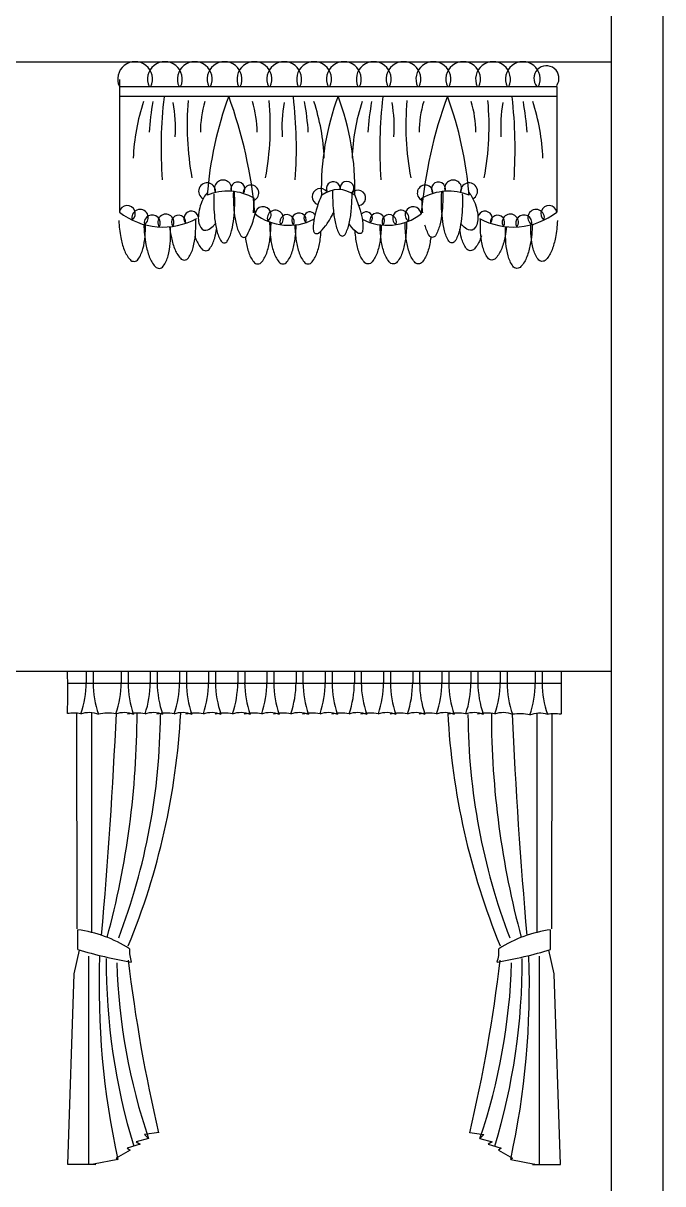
# Model space of a CAD drawing. Header units: inches. Extents: x 8.9 to 51.4, y 16 to 40.8.
# Drawn here: x 25.66 to 29.86, y 20.95 to 28.57 of the extents above; entities that cross this region are included whole.
import ezdxf

# ---------------------------------------------------------------- set-up
doc = ezdxf.new("R2010")
doc.units = ezdxf.units.IN
doc.header["$MEASUREMENT"] = 0
for name, color, linetype in [('02', 2, 'Continuous'), ('4', 4, 'Continuous'), ('kadrbm', 4, 'Continuous')]:
    doc.layers.add(name, color=color, linetype=linetype)

# ---------------------------------------------------------------- blocks, each defined once
blk = doc.blocks.new('kadrbm')
at = {"layer": 'kadrbm', "color": 4}
blk.add_lwpolyline([(0, 0), (0, 24.7972), (21, 24.7972), (21, 0), (0, 0)], close=True, dxfattribs=at)
blk.add_lwpolyline([(20.6631, 0.3257), (20.6631, 24.4603), (0.3369, 24.4603), (0.3369, 0.3257), (20.6631, 0.3257)], dxfattribs=at)

msp = doc.modelspace()

# ---------------------------------------------------------------- linework, layer by layer
at = {"layer": '02'}
for p, q in [((26.2937, 28.0914), (29.1652, 28.0914)), ((25.9527, 24.3179), (29.1927, 24.3179)), ((26.076, 24.3179), (26.076, 24.2419)), ((26.1212, 24.3179), (26.1212, 24.2419)), ((26.3056, 24.3179), (26.3056, 24.2419)), ((26.3509, 24.3179), (26.3509, 24.2419)), ((26.497, 24.3179), (26.497, 24.2419)), ((26.5422, 24.3179), (26.5422, 24.2419)), ((26.6883, 24.3179), (26.6883, 24.2419)), ((26.7336, 24.3179), (26.7336, 24.2419)), ((26.8797, 24.3179), (26.8797, 24.2419)), ((26.9249, 24.3179), (26.9249, 24.2419)), ((27.071, 24.3179), (27.071, 24.2419)), ((27.1163, 24.3179), (27.1163, 24.2419)), ((27.2624, 24.3179), (27.2624, 24.2419)), ((27.3076, 24.3179), (27.3076, 24.2419)), ((27.4537, 24.3179), (27.4537, 24.2419)), ((27.499, 24.3179), (27.499, 24.2419)), ((27.6451, 24.3179), (27.6451, 24.2419)), ((27.6903, 24.3179), (27.6903, 24.2419)), ((27.8364, 24.3179), (27.8364, 24.2419)), ((27.8817, 24.3179), (27.8817, 24.2419)), ((28.0278, 24.3179), (28.0278, 24.2419)), ((28.073, 24.3179), (28.073, 24.2419)), ((28.2191, 24.3179), (28.2191, 24.2419)), ((28.2644, 24.3179), (28.2644, 24.2419)), ((28.4105, 24.3179), (28.4105, 24.2419)), ((28.4557, 24.3179), (28.4557, 24.2419)), ((28.6018, 24.3179), (28.6018, 24.2419)), ((28.6471, 24.3179), (28.6471, 24.2419)), ((28.7932, 24.3179), (28.7932, 24.2419)), ((28.8384, 24.3179), (28.8384, 24.2419)), ((29.0241, 24.314), (29.0241, 24.2381)), ((29.0694, 24.314), (29.0694, 24.2381)), ((29.1927, 24.3179), (29.1926, 24.0346)), ((25.9527, 24.238), (29.1905, 24.238)), ((26.0131, 24.0405), (26.0154, 22.6263)), ((26.1105, 24.0463), (26.1105, 22.6032)), ((29.035, 24.0425), (29.035, 22.6032)), ((29.1324, 24.0405), (29.1301, 22.6263)), ((26.0211, 22.4895), (26.0211, 22.6193)), ((29.1244, 22.4895), (29.1244, 22.6193)), ((25.9973, 22.3303), (26.0322, 22.4862)), ((29.1482, 22.3303), (29.1133, 22.4862)), ((26.0937, 21.0812), (26.0937, 22.4461)), ((29.0518, 21.0812), (29.0518, 22.4461)), ((25.9559, 21.0779), (25.9973, 22.3303)), ((29.1896, 21.0779), (29.1482, 22.3303)), ((26.5518, 21.2877), (26.4598, 21.2752)), ((26.4598, 21.2752), (26.4855, 21.2503)), ((28.5937, 21.2877), (28.6857, 21.2752)), ((28.6857, 21.2752), (28.66, 21.2503)), ((26.4303, 21.212), (26.3458, 21.1852)), ((26.3458, 21.1852), (26.3641, 21.1737)), ((26.4855, 21.2503), (26.4046, 21.2273)), ((26.4046, 21.2273), (26.4303, 21.212)), ((28.66, 21.2503), (28.7409, 21.2273)), ((28.7409, 21.2273), (28.7152, 21.212)), ((28.7152, 21.212), (28.7997, 21.1852)), ((28.7997, 21.1852), (28.7813, 21.1737)), ((26.2832, 21.1124), (26.1251, 21.0817)), ((26.3641, 21.1737), (26.2722, 21.12)), ((26.2722, 21.12), (26.2832, 21.1124)), ((28.7813, 21.1737), (28.8733, 21.12)), ((28.8733, 21.12), (28.8623, 21.1124)), ((28.8623, 21.1124), (29.0204, 21.0817)), ((26.1398, 21.0779), (25.9559, 21.0779)), ((26.1251, 21.0817), (26.1398, 21.0779)), ((29.0204, 21.0817), (29.0057, 21.0779)), ((29.0057, 21.0779), (29.1896, 21.0779))]:
    msp.add_line(p, q, dxfattribs=at)
for points in [[(26.8715, 27.459, 0.054423), (26.8486, 27.4267, 0.099871), (26.8131, 27.3149)], [(26.9144, 27.4503, 0.036647), (26.9192, 27.2897)], [(26.9192, 27.2897, 0.035502), (26.9335, 27.2085, 0.074712), (26.9624, 27.1392, 0.564127), (27.0019, 27.1392, 0.074712), (27.0308, 27.2085, 0.035502), (27.0451, 27.2897, 0.039586), (27.0493, 27.4631, 0.035502)], [(27.0421, 27.466, 0.031865), (27.0476, 27.3264)], [(27.6206, 27.4418, 0.025749), (27.5855, 27.3445)], [(27.6984, 27.3406, 0.032189), (27.7118, 27.2566, 0.069321), (27.7392, 27.184, 0.594053), (27.7752, 27.184, 0.069321), (27.8026, 27.2566, 0.032189), (27.8159, 27.3406, 0.022425), (27.8214, 27.4534, 0.023298)], [(27.8383, 27.4418, -0.025749), (27.8733, 27.3445, -0.034587), (27.8897, 27.273, -0.073265), (27.8903, 27.2061, -0.572213), (27.8589, 27.193, -0.073265), (27.8119, 27.2406, -0.007973), (27.8021, 27.2544, -0.025129)], [(28.4171, 27.4395, -0.025832), (28.4113, 27.3264, -0.035502), (28.397, 27.2452, -0.074712), (28.3681, 27.1758, -0.564127), (28.3285, 27.1758, -0.074712), (28.2997, 27.2452, -0.035502)], [(28.5445, 27.4503, -0.036647), (28.5397, 27.2897, -0.035502), (28.5254, 27.2085, -0.074712), (28.4965, 27.1392, -0.564127), (28.4569, 27.1392, -0.074712), (28.4281, 27.2085, -0.035502), (28.4138, 27.2897, -0.039586), (28.4096, 27.4631, -0.035502)], [(28.4168, 27.466, -0.006028), (28.4171, 27.4395, -0.025832)], [(28.5874, 27.459, -0.054423), (28.6103, 27.4267, -0.049812)], [(27.1735, 27.3264, 0.021812), (27.1792, 27.4219, 0.025832)], [(28.2854, 27.3264, -0.021812), (28.2797, 27.4219, -0.025832)], [(28.6103, 27.4267, -0.099871), (28.6458, 27.3149, -0.063629), (28.6449, 27.2687, -0.103571), (28.6302, 27.2286, -0.36771), (28.5849, 27.2142, -0.103571), (28.5498, 27.2384, -0.031315), (28.5352, 27.2559, -0.049812)], [(26.2897, 27.2746, 0.032979), (26.3029, 27.1634, 0.044537), (26.3253, 27.0835, 0.087271), (26.3639, 27.0187, 0.490908), (26.417, 27.0215, 0.087271), (26.4486, 27.09, 0.044537), (26.4625, 27.1718, 0.022017), (26.4651, 27.2466, 0.032979)], [(26.6239, 27.2345, 0.018422), (26.6331, 27.1726, 0.044537), (26.6555, 27.0927, 0.087271), (26.6941, 27.0279, 0.490908), (26.7472, 27.0307, 0.087271), (26.7787, 27.0992, 0.044537), (26.7926, 27.181, 0.030833), (26.7945, 27.2857, 0.032979)], [(26.8131, 27.3149, 0.063629), (26.8139, 27.2687, 0.103571), (26.8286, 27.2286, 0.36771), (26.874, 27.2142, 0.103571), (26.9091, 27.2384, 0.031315), (26.9237, 27.2559, 0.049812)], [(27.0476, 27.3264, 0.035502), (27.0619, 27.2452, 0.074712), (27.0908, 27.1758, 0.564127), (27.1304, 27.1758, 0.077214), (27.1869, 27.3307)], [(27.5855, 27.3445, 0.034587), (27.5692, 27.273, 0.073265), (27.5686, 27.2061, 0.572213), (27.6, 27.193, 0.073265), (27.647, 27.2406, 0.034587), (27.6862, 27.3026, 0.007241), (27.6997, 27.3284, 0.02184)], [(28.835, 27.2345, -0.018422), (28.8258, 27.1726, -0.044537), (28.8034, 27.0927, -0.087271), (28.7648, 27.0279, -0.490908), (28.7117, 27.0307, -0.087271), (28.6802, 27.0992, -0.044537), (28.6662, 27.181, -0.030833), (28.6644, 27.2857, -0.032979)], [(29.1692, 27.2746, -0.032979), (29.156, 27.1634, -0.044537), (29.1336, 27.0835, -0.087271), (29.095, 27.0187, -0.490908), (29.0419, 27.0215, -0.087271), (29.0103, 27.09, -0.044537), (28.9964, 27.1718, -0.022017), (28.9938, 27.2466, -0.032979)], [(26.454, 27.2496, 0.039097), (26.468, 27.1176)], [(26.468, 27.1176, 0.044537), (26.4904, 27.0377, 0.087271), (26.529, 26.9729, 0.490908), (26.5821, 26.9757, 0.087271), (26.6136, 27.0442, 0.044537), (26.6276, 27.126, 0.03212), (26.6292, 27.2351, 0.032979)], [(26.7889, 27.1743, 0.011649), (26.7961, 27.1538, 0.087271), (26.8347, 27.089, 0.490908), (26.8878, 27.0918, 0.087271), (26.9194, 27.1603, 0.03231), (26.9309, 27.2194, 0.030833)], [(27.1208, 27.1671, 0.004161), (27.1225, 27.1528, 0.044139), (27.1407, 27.0711, 0.086784), (27.1758, 27.0037, 0.493901), (27.2288, 27.0037, 0.086784), (27.2639, 27.0711, 0.044139), (27.2821, 27.1528, 0.031951), (27.2894, 27.263, 0.032655)], [(27.2802, 27.2662, 0.032879), (27.2876, 27.1528)], [(27.2876, 27.1528, 0.044139), (27.3058, 27.0711, 0.086784), (27.3409, 27.0037, 0.493901), (27.3939, 27.0037, 0.086784), (27.429, 27.0711, 0.044139), (27.4471, 27.1528, 0.027386), (27.4543, 27.2472, 0.032655)], [(27.4456, 27.2462, 0.027079), (27.4527, 27.1528, 0.044139), (27.4709, 27.0711, 0.086784), (27.506, 27.0037, 0.493901), (27.559, 27.0037, 0.086784), (27.5941, 27.0711, 0.044139), (27.6122, 27.1528, 0.01596), (27.6177, 27.2077, 0.01343)], [(28.0133, 27.2462, -0.027079), (28.0062, 27.1528, -0.044139), (27.988, 27.0711, -0.086784), (27.9529, 27.0037, -0.493901), (27.8999, 27.0037, -0.086784), (27.8648, 27.0711, -0.044139), (27.8467, 27.1528, -0.01596), (27.8412, 27.2077, -0.01343)], [(28.1786, 27.2662, -0.032879), (28.1713, 27.1528, -0.044139), (28.1531, 27.0711, -0.086784), (28.118, 27.0037, -0.493901), (28.065, 27.0037, -0.086784), (28.0299, 27.0711, -0.044139), (28.0117, 27.1528, -0.027386), (28.0046, 27.2472, -0.032655)], [(28.3381, 27.1671, -0.004161), (28.3364, 27.1528, -0.044139), (28.3182, 27.0711, -0.086784), (28.2831, 27.0037, -0.493901), (28.2301, 27.0037, -0.086784), (28.195, 27.0711, -0.044139), (28.1768, 27.1528, -0.031951), (28.1695, 27.263, -0.032655)], [(28.67, 27.1743, -0.011649), (28.6627, 27.1538, -0.087271), (28.6242, 27.089, -0.490908), (28.5711, 27.0918, -0.087271), (28.5395, 27.1603, -0.03231), (28.528, 27.2194, -0.030833)], [(29.0049, 27.2496, -0.039097), (28.9909, 27.1176, -0.044537), (28.9685, 27.0377, -0.087271), (28.9299, 26.9729, -0.490908), (28.8768, 26.9757, -0.087271), (28.8452, 27.0442, -0.044537), (28.8313, 27.126, -0.03212), (28.8297, 27.2351, -0.032979)]]:
    msp.add_lwpolyline(points, format="xyb", dxfattribs=at)
for centre, radius, start, end in [((26.397, 28.2036), 0.1143, 334.68873, 205.31127), ((26.5928, 28.2036), 0.1143, 334.68873, 205.31127), ((26.7886, 28.2036), 0.1143, 334.68873, 205.31127), ((26.9844, 28.2036), 0.1143, 334.68873, 205.31127), ((27.1802, 28.2036), 0.1143, 334.68873, 205.31127), ((27.3759, 28.2036), 0.1143, 334.68873, 205.31127), ((27.5717, 28.2036), 0.1143, 334.68873, 205.31127), ((27.7675, 28.2036), 0.1143, 334.68873, 205.31127), ((27.9633, 28.2036), 0.1143, 334.68873, 205.31127), ((28.1591, 28.2036), 0.1143, 334.68873, 205.31127), ((28.3549, 28.2036), 0.1143, 334.68873, 205.31127), ((28.5507, 28.2036), 0.1143, 334.68873, 205.31127), ((28.7464, 28.2036), 0.1143, 334.68873, 205.31127), ((28.9422, 28.2036), 0.1143, 334.68873, 205.31127), ((29.0969, 28.2086), 0.0823, 325.97951, 220.86717), ((27.7211, 27.6352), 1.337, 161.62705, 177.90513), ((28.3993, 27.7255), 1.9147, 170.04173, 176.11976), ((29.5427, 27.7487), 2.9752, 173.46877, 183.95356), ((25.6948, 27.8856), 0.9673, 356.38004, 9.81532), ((28.5929, 27.8978), 1.8545, 174.89788, 190.6268), ((27.5065, 27.8548), 0.6812, 162.76901, 179.9798), ((29.2697, 27.2595), 2.4065, 159.77586, 175.67439), ((24.1784, 27.0525), 3.0176, 5.06014, 20.13904), ((26.5167, 27.8548), 0.6812, 0.0202, 17.23099), ((25.4302, 27.8978), 1.8545, 349.3732, 5.10212), ((28.3283, 27.8856), 0.9673, 170.18468, 183.61996), ((24.4804, 27.7487), 2.9752, 356.04644, 6.53123), ((25.6238, 27.7255), 1.9147, 3.88024, 9.95827), ((26.302, 27.6352), 1.337, 2.09487, 18.37295), ((29.3485, 27.4846), 1.7291, 159.45437, 181.43228), ((26.1104, 27.4846), 1.7291, 358.56772, 20.54563), ((29.1569, 27.6352), 1.337, 161.62705, 177.90513), ((29.8351, 27.7255), 1.9147, 170.04173, 176.11976), ((30.9785, 27.7487), 2.9752, 173.46877, 183.95356), ((27.1306, 27.8856), 0.9673, 356.38004, 9.81532), ((30.0287, 27.8978), 1.8545, 174.89788, 190.6268), ((28.9422, 27.8548), 0.6812, 162.76901, 179.9798), ((31.2804, 27.0525), 3.0176, 159.86096, 174.93986), ((26.1891, 27.2595), 2.4065, 4.32561, 20.22414), ((27.9524, 27.8548), 0.6812, 0.0202, 17.23099), ((26.866, 27.8978), 1.8545, 349.3732, 5.10212), ((29.7641, 27.8856), 0.9673, 170.18468, 183.61996), ((25.9161, 27.7487), 2.9752, 356.04644, 6.53123), ((27.0596, 27.7255), 1.9147, 3.88024, 9.95827), ((27.7378, 27.6352), 1.337, 2.09487, 18.37295), ((26.8697, 27.4675), 0.0555, 350.73203, 242.58219), ((26.974, 27.4851), 0.0562, 341.4633, 208.16375), ((27.071, 27.4822), 0.0463, 320.72073, 198.89502), ((27.1581, 27.4565), 0.0514, 294.00435, 184.00868), ((27.6978, 27.4843), 0.0456, 352.09512, 207.02406), ((27.7877, 27.4868), 0.0456, 314.65354, 191.07118), ((28.3008, 27.4565), 0.0514, 355.99132, 245.99565), ((28.3879, 27.4822), 0.0463, 341.10498, 219.27927), ((28.4849, 27.4851), 0.0562, 331.83625, 198.5367), ((28.5892, 27.4675), 0.0555, 297.41781, 189.26797), ((27.6136, 27.4317), 0.054, 36.30634, 252.17964), ((27.86, 27.4244), 0.0502, 274.31233, 143.29772), ((26.3456, 27.3204), 0.053, 307.55939, 168.51299), ((27.2368, 27.3138), 0.0527, 305.84009, 174.77327), ((28.2221, 27.3138), 0.0527, 5.22673, 234.15991), ((29.1133, 27.3204), 0.053, 11.48701, 232.44061), ((26.4294, 27.2943), 0.054, 301.79036, 197.21599), ((26.5098, 27.259), 0.053, 330.50559, 191.44696), ((26.5989, 27.2643), 0.0533, 329.10911, 216.20839), ((26.683, 27.2637), 0.0467, 352.33672, 214.81191), ((26.7654, 27.2887), 0.0478, 12.65907, 220.82813), ((27.3175, 27.2896), 0.0532, 308.77551, 200.40381), ((27.3942, 27.2669), 0.0472, 332.75138, 203.33923), ((27.4729, 27.2762), 0.048, 342.56724, 220.10106), ((27.5443, 27.2923), 0.0398, 33.78064, 229.91692), ((27.9146, 27.2923), 0.0398, 310.08308, 146.21936), ((28.053, 27.6104), 0.3664, 243.22352, 307.21475), ((27.986, 27.2762), 0.048, 319.89894, 197.43276), ((28.1414, 27.2896), 0.0532, 339.59619, 231.22449), ((28.6935, 27.2887), 0.0478, 319.17187, 167.34093), ((28.7759, 27.2637), 0.0467, 325.18809, 187.66328), ((28.8599, 27.2643), 0.0533, 323.79161, 210.89089), ((28.9491, 27.259), 0.053, 348.55304, 209.49441), ((29.0295, 27.2943), 0.054, 342.78401, 238.20964)]:
    msp.add_arc(centre, radius, start, end, dxfattribs=at)
for centre, major_axis, start_param, end_param in [((22.5397, 24.1782), (0, 3.5629), 4.673163, 4.751614), ((25.4802, 24.2453), (0, 0.6215), 4.371964, 4.706944), ((26.717, 24.2453), (0, 0.6215), 1.576241, 1.91779), ((25.7098, 24.2453), (0, 0.6215), 4.371964, 4.706944), ((26.9466, 24.2453), (0, 0.6215), 1.576241, 1.91779), ((25.9012, 24.2453), (0, 0.6215), 4.371964, 4.706944), ((27.138, 24.2453), (0, 0.6215), 1.576241, 1.91779), ((26.0925, 24.2453), (0, 0.6215), 4.371964, 4.706944), ((27.3293, 24.2453), (0, 0.6215), 1.576241, 1.91779), ((26.2839, 24.2453), (0, 0.6215), 4.371964, 4.706944), ((27.5207, 24.2453), (0, 0.6215), 1.576241, 1.91779), ((26.4752, 24.2453), (0, 0.6215), 4.371964, 4.706944), ((27.712, 24.2453), (0, 0.6215), 1.576241, 1.91779), ((26.6666, 24.2453), (0, 0.6215), 4.371964, 4.706944), ((27.9034, 24.2453), (0, 0.6215), 1.576241, 1.91779), ((26.8579, 24.2453), (0, 0.6215), 4.371964, 4.706944), ((28.0947, 24.2453), (0, 0.6215), 1.576241, 1.91779), ((27.0493, 24.2453), (0, 0.6215), 4.371964, 4.706944), ((28.2861, 24.2453), (0, 0.6215), 1.576241, 1.91779), ((27.2406, 24.2453), (0, 0.6215), 4.371964, 4.706944), ((28.4774, 24.2453), (0, 0.6215), 1.576241, 1.91779), ((27.432, 24.2453), (0, 0.6215), 4.371964, 4.706944), ((28.6688, 24.2453), (0, 0.6215), 1.576241, 1.91779), ((27.6233, 24.2453), (0, 0.6215), 4.371964, 4.706944), ((28.8601, 24.2453), (0, 0.6215), 1.576241, 1.91779), ((27.8147, 24.2453), (0, 0.6215), 4.371964, 4.706944), ((29.0515, 24.2453), (0, 0.6215), 1.576241, 1.91779), ((28.006, 24.2453), (0, 0.6215), 4.371964, 4.706944), ((29.2428, 24.2453), (0, 0.6215), 1.576241, 1.91779), ((28.1974, 24.2453), (0, 0.6215), 4.371964, 4.706944), ((29.4342, 24.2453), (0, 0.6215), 1.576241, 1.91779), ((28.4283, 24.2415), (0, 0.6215), 4.365395, 4.706944), ((29.6651, 24.2415), (0, 0.6215), 1.576241, 1.911222), ((25.9952, 23.7289), (0, 0.3127), -0.156006, 0.142181), ((26.2239, 23.7168), (0, 0.3248), -0.153231, 0.217455), ((-4.1167, 25.5124), (0, 31.7356), 4.619948, 4.665938), ((21.203, 24.0471), (0, 5.4316), 4.436891, 4.711365), ((22.6966, 24.0581), (0, 4.0338), 4.333469, 4.705889), ((26.4153, 23.7168), (0, 0.3248), -0.153231, 0.217455), ((22.3545, 24.2998), (0, 4.5366), 4.307836, 4.655645), ((26.6066, 23.7168), (0, 0.3248), -0.153231, 0.217455), ((26.798, 23.7168), (0, 0.3248), -0.153231, 0.217455), ((26.9893, 23.7168), (0, 0.3248), -0.153231, 0.217455), ((27.1807, 23.7168), (0, 0.3248), -0.153231, 0.217455), ((27.372, 23.7168), (0, 0.3248), -0.153231, 0.217455), ((27.5634, 23.7168), (0, 0.3248), -0.153231, 0.217455), ((27.7547, 23.7168), (0, 0.3248), -0.153231, 0.217455), ((27.9461, 23.7168), (0, 0.3248), -0.153231, 0.217455), ((28.1374, 23.7168), (0, 0.3248), -0.153231, 0.217455), ((28.3288, 23.7168), (0, 0.3248), -0.153231, 0.217455), ((32.791, 24.2998), (0, 4.5366), 1.627541, 1.975349), ((28.5201, 23.7168), (0, 0.3248), -0.153231, 0.217455), ((32.4488, 24.0581), (0, 4.0338), 1.577296, 1.949716), ((28.7115, 23.7168), (0, 0.3248), -0.153231, 0.217455), ((33.9425, 24.0471), (0, 5.4316), 1.57199, 1.846294), ((59.2622, 25.5124), (0, 31.7356), 1.617367, 1.663237), ((28.9214, 23.713), (0, 0.3248), -0.217455, 0.153231), ((29.1501, 23.725), (0, 0.3127), -0.142181, 0.156006), ((25.9084, 21.7143), (0, 0.9127), -0.543546, -0.129114), ((29.2371, 21.7143), (0, 0.9127), 0.129114, 0.543546), ((26.9169, 25.7789), (0, 3.4195), 2.864813, 2.974684), ((26.5573, 22.4777), (0, 0.2056), 1.484589, 1.922396), ((28.5882, 22.4777), (0, 0.2056), 4.360789, 4.798596), ((28.2286, 25.7789), (0, 3.4195), 3.308502, 3.418372), ((31.0674, 22.2499), (0, 5.1185), 1.532445, 1.794903), ((30.0126, 22.4054), (0, 3.9688), 1.564149, 1.879748), ((29.9302, 22.5259), (0, 3.813), 1.603273, 1.911914), ((35.4126, 23.5692), (0, 9.5205), 1.691825, 1.8128), ((19.7328, 23.5692), (0, 9.5205), 4.470385, 4.59136), ((25.2153, 22.5259), (0, 3.813), 4.371272, 4.679912), ((25.1329, 22.4054), (0, 3.9688), 4.403437, 4.719036), ((24.0781, 22.2499), (0, 5.1185), 4.488282, 4.750741)]:
    msp.add_ellipse(centre, major_axis=major_axis, ratio=0.958656, start_param=start_param, end_param=end_param, dxfattribs=at)
at = {"layer": '02', "extrusion": (0, 0, -1)}
for centre, start_param, end_param in [((26.0945, 23.8811), 5.945741, 6.684725), ((26.3241, 23.8811), 5.945741, 6.684725), ((26.5155, 23.8811), 5.945741, 6.684725), ((26.7068, 23.8811), 5.945741, 6.684725), ((26.8982, 23.8811), 5.945741, 6.684725), ((27.0895, 23.8811), 5.945741, 6.684725), ((27.2809, 23.8811), 5.945741, 6.684725), ((27.4722, 23.8811), 5.945741, 6.684725), ((27.6636, 23.8811), 5.945741, 6.684725), ((27.8549, 23.8811), 5.945741, 6.684725), ((28.0463, 23.8811), 5.945741, 6.684725), ((28.2376, 23.8811), 5.945741, 6.684725), ((28.429, 23.8811), 5.945741, 6.684725), ((28.6203, 23.8811), 5.945741, 6.684725), ((28.8117, 23.8811), 5.945741, 6.684725), ((29.0508, 23.8773), 5.881646, 6.62063)]:
    msp.add_ellipse(centre, major_axis=(0, 0.1661), ratio=0.958656, start_param=start_param, end_param=end_param, dxfattribs=at)
at = {"layer": '4'}
for p, q in [((9.1976, 28.3179), (29.5238, 28.3179)), ((26.2937, 28.2001), (26.2937, 27.3309)), ((26.2937, 28.1547), (29.1652, 28.1547)), ((29.1652, 28.1547), (29.1652, 27.3309)), ((9.1976, 24.3179), (29.5238, 24.3179))]:
    msp.add_line(p, q, dxfattribs=at)
msp.add_lwpolyline([(27.6931, 27.475, 0.026709), (27.6984, 27.3406)], format="xyb", dxfattribs=at)
for centre, radius, start, end in [((27.0051, 27.1155), 0.3524, 60.38881, 112.53247), ((27.7313, 27.3039), 0.1745, 51.9588, 128.05607), ((28.4538, 27.1155), 0.3524, 67.46753, 119.61119), ((26.579, 27.6944), 0.4621, 231.87198, 298.88557), ((27.4059, 27.6104), 0.3664, 232.78525, 296.77648), ((28.0647, 27.2669), 0.0472, 336.66077, 207.24862), ((28.8799, 27.6944), 0.4621, 241.11443, 308.12802)]:
    msp.add_arc(centre, radius, start, end, dxfattribs=at)

# ---------------------------------------------------------------- block references
at = {"layer": 'kadrbm'}
msp.add_blockref('kadrbm', (8.8607, 15.9922), dxfattribs=at)

doc.saveas('drawing.dxf')
